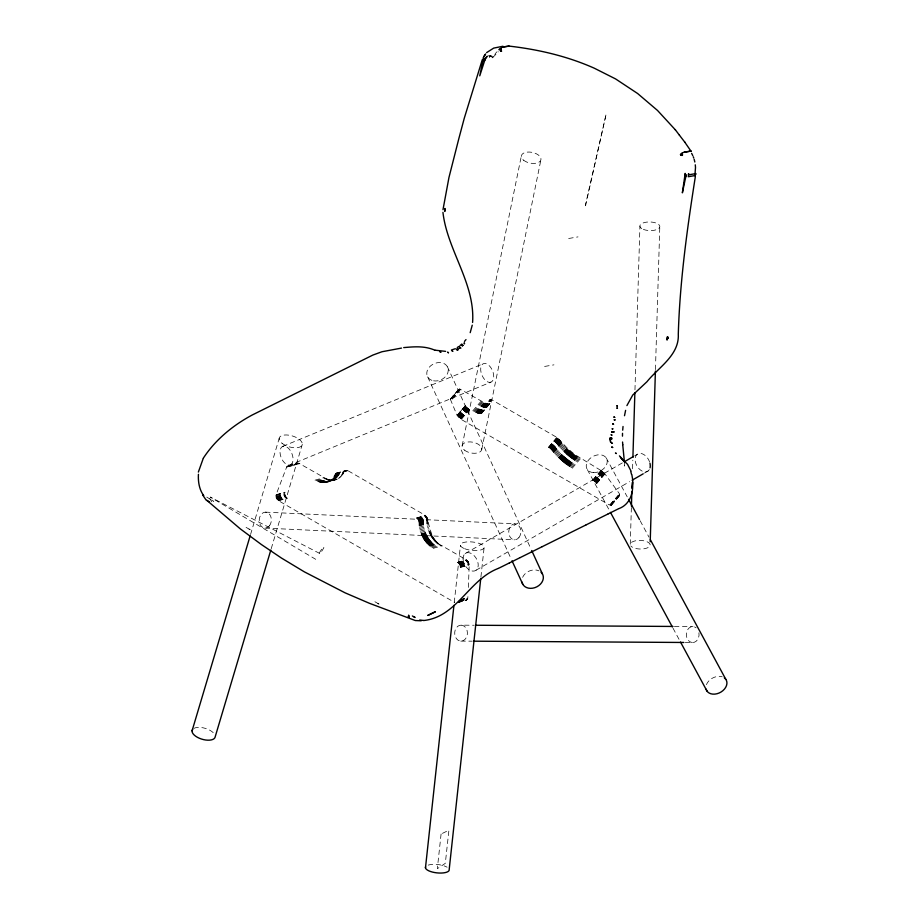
<?xml version="1.0" encoding="UTF-8"?>
<svg xmlns="http://www.w3.org/2000/svg" width="919" height="919" viewBox="0 0 919 919"><rect width="100%" height="100%" fill="white"/><g stroke="black" fill="none" stroke-linecap="round" stroke-linejoin="round"><path stroke-width="0.69" stroke-dasharray="4.59 3.45" d="M631.376 507.518L630.25 544.818A9.971 4.308 1.7 0 1 643.668 540.763A9.971 4.308 1.7 0 1 647.183 547.965A9.971 4.308 1.7 0 1 630.79 545.932M632.559 468.793L632.823 460.189M634.96 389.897L639.923 226.384M655.442 369.633L655.661 362.454M655.706 361.018L659.808 226.189M465.876 600.348L467.691 598.82L468.116 594.49M468.38 587.413L469.23 564.542L468.311 561.727L466.484 559.935L442.165 545.875C429.541 540.269 430.747 525.186 425.474 515.456L348.014 470.735L345.475 470.448M624.541 461.843L624.38 466.105L623.139 463.176M454.25 602.508L460.442 545.427M480.924 576.937L484.175 546.966M462.142 445.795L521.349 155.943M481.751 449.391L540.958 159.55M585.552 205.776L605.931 115.07L605.391 114.783L606.425 115.38L605.931 115.07L585.357 205.213M250.554 534.502L279.181 438.409M271.231 548.666L302.317 444.337M619.659 495.686L619.383 493.675L603.622 472.113L574.995 454.664L566.943 447.806L557.776 437.938L492.079 399.972L489.781 399.776M336.928 472.883C333.436 475.261 332.414 481.648 326.957 482.245M493.066 56.863L492.607 57.851L491.332 56.507L491.642 55.956L493.135 56.714L496.18 52.601A22.125 18.828 69 0 1 497.087 51.74M489.609 57.058L490.413 55.508L487.759 55.967M288.221 465.749L286.613 467.185L276.033 494.847L276.251 497.983L278.17 500.51L454.779 602.496M319.215 553.112L323.006 546.989L323.936 547.678L320.214 553.709L210.198 497.03L315.722 559.315M492.641 57.587L498.454 51.82M490.712 56.53L491.642 55.956M481.545 409.437L481.924 413.056M450.471 398.869L458.88 389.082M450.528 399.087L459.098 389.093M451.183 398.501L459.374 389.162M451.47 398.593L459.523 389.219M451.976 398.823L460.028 389.438M452.159 398.915L460.212 389.541M452.355 399.018L460.396 389.645M457.34 414.963L465.382 405.578L457.409 415.101M457.501 415.25L465.542 405.876M457.834 415.744L465.887 406.359M458.282 416.273L466.324 406.899M458.443 416.456L466.496 407.083M458.627 416.64L466.668 407.266M458.811 416.835L466.852 407.45M458.995 417.019L467.036 407.645M459.19 417.203L467.243 407.829M459.397 417.398L467.438 408.013M459.603 417.582L467.645 408.197M459.81 417.754L467.863 408.381M460.028 417.938L468.07 408.553M460.247 418.111L468.288 408.725M460.453 418.271L468.506 408.898M460.672 418.432L468.713 409.058M461.304 418.869L469.356 409.495M461.51 418.995L469.552 409.621M472.814 410.827L480.867 401.454M473.722 411.333L481.763 401.959M474.595 411.792L482.647 402.419M475.445 412.206L483.647 402.901M475.87 412.401L483.922 403.027M476.249 412.574L484.29 403.2M476.444 412.665L484.485 403.28M476.697 412.757L484.738 403.384M477.007 412.884L485.06 403.51M477.248 412.976L485.289 403.602M477.466 413.056L485.508 403.671M477.731 413.148L485.921 403.809M477.995 413.24L486.048 403.855M478.19 413.286L489.93 399.834M478.408 413.355L490.126 399.708M478.558 413.389L490.378 399.742M478.696 413.435L490.516 399.788M479.04 413.516L490.608 399.891M479.201 413.539L490.011 401.086M479.35 413.573L490.057 401.235M479.626 413.607L491.171 400.064M479.787 413.63L491.355 400.156M480.028 413.642L488.196 404.28M480.315 413.653L490.275 402.246M480.534 413.642L488.828 404.245M480.913 413.607L490.298 402.671M481.188 413.527L490.252 403.062M481.533 413.378L490.137 403.395M548.528 447.185L556.569 437.812M548.723 447.312L556.776 437.938M548.942 447.45L556.983 438.076M549.148 447.599L557.19 438.214M549.792 448.07L557.833 438.696M549.999 448.242L558.051 438.868M550.217 448.415L558.258 439.041M550.424 448.598L558.465 439.225M550.63 448.782L558.672 439.408M550.837 448.966L558.878 439.592M551.032 449.15L559.074 439.776M551.216 449.334L559.269 439.96M551.4 449.529L559.453 440.144M551.584 449.713L559.625 440.339M551.745 449.896L559.786 440.523M551.951 450.08L559.993 440.706M552.055 450.253L560.096 440.879M552.193 450.425L560.234 441.051M552.308 450.597L560.36 441.223M552.503 450.861L560.544 441.488M552.744 451.183L560.797 441.809M552.939 451.436L560.981 442.062M553.112 451.666L561.153 442.28M553.399 452.033L561.452 442.648M553.629 452.309L561.67 442.935M553.766 452.481L561.808 443.107M554.467 453.32L562.508 443.946M555.214 454.181L563.255 444.796M555.995 455.043L564.048 445.669M556.822 455.916L564.875 446.542M557.684 456.789L565.725 447.415M558.58 457.673L566.621 448.3M558.729 457.823L566.782 448.449M559.062 458.133L567.103 448.759M559.499 458.547L567.54 449.173M559.717 458.753L567.758 449.38M560.039 459.052L568.08 449.678M560.441 459.42L568.482 450.046M560.728 459.684L568.769 450.31M561.038 459.948L569.079 450.574M561.406 460.281L569.447 450.907M561.589 460.442L569.631 451.068M561.762 460.591L569.803 451.218M562.049 460.844L570.09 451.459M562.382 461.131L570.423 451.757M562.612 461.315L570.653 451.941M562.807 461.487L570.848 452.114M563.071 461.706L571.113 452.332M563.381 461.97L571.423 452.585M563.634 462.177L571.687 452.803M563.864 462.372L571.917 452.987M564.105 462.556L572.158 453.182M564.381 462.774L572.422 453.4M564.68 463.015L572.721 453.641M564.932 463.222L572.985 453.848M565.151 463.383L573.192 454.009M565.38 463.567L573.433 454.193M565.725 463.831L573.766 454.445M566.012 464.049L574.053 454.664M566.196 464.187L574.237 454.802M566.391 464.336L574.432 454.962M566.77 464.612L574.812 455.227M567.08 464.842L575.122 455.468M567.402 465.071L575.443 455.698M567.816 465.359L575.857 455.985M568.149 465.6L576.19 456.226M568.401 465.772L576.443 456.398M568.85 466.082L576.902 456.709M569.194 466.324L577.235 456.95M569.378 466.45L577.431 457.065M570.354 467.082L578.396 457.708M571.308 467.679L579.349 458.294M572.238 468.231L580.28 458.845M592.721 480.063L600.762 470.689M592.916 480.177L600.957 470.804M593.123 480.304L601.164 470.93M593.743 480.729L601.784 471.355M593.961 480.89L602.002 471.516M594.168 481.051L602.221 471.677M594.386 481.223L602.427 471.849M594.593 481.395L602.634 472.021M594.8 481.579L602.853 472.194M595.007 481.763L603.048 472.377M595.213 481.947L603.255 472.561M595.409 482.13L603.45 472.745M595.949 482.682L604.001 473.308M596.121 482.866L604.162 473.492M596.282 483.049L604.323 473.664M596.431 483.222L604.472 473.848M596.569 483.394L604.61 474.02M596.695 483.566L604.736 474.193M609.986 504.715L619.165 494.273M610.182 504.818L619.28 494.433M611.342 503.968L619.383 494.594M610.687 505.048L619.475 494.744M610.836 505.094L618.889 495.72M610.974 505.14L619.67 495.146M611.227 505.174L619.705 495.261M611.422 505.163L619.728 495.467M489.965 403.671L487.897 403.946L484.106 402.591L459.5 388.84L450.299 399.133L457.202 415.664L460.672 419.11L609.274 504.91L611.617 505.059M465.152 553.583L622.335 462.912M634.719 455.778L637.189 454.354M476.122 570.182L629.607 481.659M644.46 473.101L648.171 470.953M282.822 446.335L483.486 363.637M290.255 464.853A9.971 5.732 67.6 0 0 289.313 449.196A9.971 5.732 67.6 0 0 280.042 452.734A9.971 5.732 67.6 0 0 290.255 464.853L490.93 382.143A9.971 5.732 67.6 0 0 489.988 366.497A9.971 5.732 67.6 0 0 480.706 370.035A9.971 5.732 67.6 0 0 490.93 382.143M287.831 465.922L297.4 463.153L299.157 463.394L326.268 478.799M288.865 465.634L298.078 463.153M287.165 466.461L298.307 463.187M287.038 466.634L295.792 464.141M286.912 466.818L299.008 463.406M286.797 467.024L299.249 463.509M290.726 466.128L299.479 463.635M336.147 473.228L346.348 470.321M335.975 473.354L346.808 470.379M335.458 473.744L344.418 471.171M335.412 474.032L347.52 470.597M335.297 474.238L347.761 470.7M315.056 480.143L323.798 477.65M335.205 474.457L343.959 471.964M335.067 474.813L343.821 472.309M316.147 480.74L324.901 478.248M334.884 475.215L343.637 472.722M334.734 475.548L343.488 473.055M334.608 475.824L343.361 473.319M334.367 476.249L343.12 473.744M317.262 481.257L326.004 478.765M334.194 476.582L342.948 474.078M334.079 476.766L342.833 474.273M318.365 481.694L327.118 479.201M318.583 481.774L327.336 479.27M318.973 481.889L327.727 479.396M333.494 477.662L342.247 475.169M319.479 482.05L328.232 479.557M276.228 494.698L284.982 492.205M319.766 482.13L328.52 479.638M332.85 478.489L341.604 475.996M320.134 482.211L328.887 479.718M276.159 494.939L284.913 492.446M320.593 482.326L329.347 479.833M276.102 495.192L284.856 492.699M320.949 482.406L330.047 479.959M332.161 479.247L340.915 476.754M321.696 482.521L330.449 480.028M321.914 482.544L333.31 480.143M331.403 479.936L340.156 477.443M322.431 482.601L331.185 480.109M276.056 495.984L284.798 493.492M322.787 482.636L339.352 478.064M323.545 482.659L332.621 480.166M324.154 482.647L338.502 478.604M325.234 482.567L337.618 479.063M276.137 496.834L284.89 494.33M276.194 497.11L284.947 494.617M276.274 497.397L285.028 494.904M276.366 497.684L285.12 495.192M276.47 497.96L285.223 495.467M276.585 498.236L285.338 495.743M276.722 498.512L285.476 496.019M276.872 498.776L285.625 496.283M277.021 499.04L285.775 496.536M277.193 499.281L285.947 496.788M277.377 499.522L286.131 497.03M277.572 499.752L286.326 497.259M277.768 499.97L286.521 497.466M278.411 500.533L287.165 498.041M278.641 500.694L287.394 498.201M416.479 517.925L425.233 515.433M416.709 518.086L425.451 515.593M416.927 518.259L425.681 515.766M417.134 518.442L425.888 515.95M417.731 519.086L426.485 516.593M417.915 519.327L426.669 516.834M418.088 519.58L426.841 517.075M418.248 519.832L427.002 517.34M418.386 520.097L427.14 517.592M418.524 520.361L427.278 517.868M418.639 520.636L427.392 518.144M418.742 520.912L427.496 518.419M418.834 521.199L427.588 518.707M418.915 521.487L427.668 518.982M418.972 521.762L427.726 519.269M419.11 522.038L427.863 519.545M419.053 522.325L427.806 519.832M419.064 522.601L427.817 520.108M419.064 522.877L427.817 520.384M419.053 523.302L427.806 520.809M419.064 523.819L427.817 521.326M419.064 524.232L427.817 521.739M419.075 524.588L427.829 522.084M419.11 525.174L427.863 522.67M419.133 525.611L427.886 523.118M419.156 525.886L427.909 523.393M419.305 527.207L428.059 524.715M419.535 528.528L428.288 526.036M419.822 529.861L428.576 527.368M420.19 531.193L428.943 528.701M420.615 532.526L429.368 530.022M421.097 533.836L429.851 531.343M421.189 534.065L429.943 531.561M421.384 534.513L430.138 532.021M421.649 535.134L430.402 532.641M421.787 535.432L430.54 532.94M421.993 535.869L430.747 533.365M422.258 536.409L431.011 533.916M422.453 536.788L431.206 534.295M422.671 537.178L431.425 534.686M422.924 537.661L431.677 535.157M423.062 537.891L431.815 535.398M423.188 538.109L431.941 535.605M423.395 538.454L432.148 535.961M423.648 538.879L432.401 536.374M423.82 539.143L432.573 536.65M423.969 539.384L432.723 536.891M424.187 539.694L432.941 537.201M424.417 540.05L433.171 537.558M424.635 540.349L433.389 537.856M424.819 540.625L433.573 538.12M425.026 540.889L433.779 538.396M425.244 541.199L433.998 538.695M425.497 541.521L434.25 539.028M425.727 541.808L434.48 539.315M425.911 542.038L434.664 539.533M426.117 542.29L434.871 539.798M426.416 542.635L435.169 540.142M426.669 542.945L435.422 540.441M426.841 543.129L435.595 540.625M427.025 543.336L435.778 540.843M427.381 543.703L436.134 541.211M427.668 544.014L436.422 541.521M427.978 544.324L436.732 541.831M428.38 544.714L437.134 542.21M428.702 545.024L437.455 542.532M428.955 545.254L437.708 542.761M429.426 545.656L438.179 543.163M429.782 545.966L438.535 543.474M429.977 546.127L438.731 543.634M431.011 546.931L439.764 544.439M432.079 547.667L440.833 545.174M433.159 548.344L441.913 545.84M457.478 562.405L466.232 559.912M457.708 562.543L466.461 560.05M457.926 562.704L466.68 560.211M458.57 563.267L467.323 560.762M458.765 563.473L467.518 560.981M458.96 563.703L467.714 561.21M459.132 563.933L467.886 561.44M459.305 564.186L468.058 561.681M459.466 564.438L468.219 561.934M459.615 564.703L468.368 562.198M459.741 564.967L468.495 562.474M459.868 565.242L468.621 562.738M460.143 566.081L468.897 563.577M460.201 566.357L468.954 563.864M460.247 566.644L469 564.14M460.281 566.92L469.035 564.427M460.293 567.195L469.046 564.691M460.293 567.46L469.046 564.967M460.327 599.636L467.828 597.499M460.304 599.9L467.817 597.764M460.281 600.164L467.782 598.028M458.983 600.773L467.737 598.28M458.742 601.463L467.495 598.97M459.891 601.313L467.392 599.177M458.524 601.865L467.277 599.372M458.236 602.209L467.139 599.556M457.708 602.554L466.829 599.866M457.536 602.703L466.278 600.21M326.762 482.291L336.078 479.638M335.711 479.752L333.677 480.12M568.666 238.492L578.005 236.884M544.611 366.44L553.95 364.843M333.402 480.132L333.551 480.12M461.338 625.161A7.984 6.364 -89.7 0 1 466.415 637.418A7.984 6.364 -89.7 0 1 455.399 636.833A7.984 6.364 -89.7 0 1 461.338 625.161L474.215 625.242M674.397 626.459L692.995 626.574M460.775 641.106L472.205 641.175M685.264 642.473L692.421 642.519A7.984 6.364 -89.7 0 0 698.922 632.812M265.534 512.147L515.042 523.864M265.063 528.092L514.571 539.821M330.817 480.04L327.267 479.19M326.153 478.753L327.394 479.236M206.741 497.087L213.794 501.337L211.657 499.959M209.796 498.73L211.829 501.797M606.138 457.8L627.217 496.834M640.141 520.751L648.975 537.11M587.333 469.575L609.779 511.113M673.018 628.194L679.819 640.784M447.358 366.635L531.102 549.217M427.668 376.893L511.412 559.476M428.22 865.112A11.97 4.193 6.2 0 1 447.093 867.214M649.342 469.62A9.971 6.605 60 0 1 637.441 466.737A9.971 6.605 60 0 1 638.739 453.572A9.971 6.605 60 0 1 649.963 463.268M522.624 577.339A11.108 8.765 -24.6 0 1 538.993 570.86M193.955 728.365A11.97 5.663 16.6 0 1 213.989 733.5M706.447 684.678A11.108 8.168 -28.4 0 1 722.219 676.809M692.421 642.519A7.984 6.364 -89.7 0 1 686.631 632.157A7.984 6.364 -89.7 0 1 696.131 627.815M441.086 834.015L437.329 868.696L445.313 863.332L448.909 830.236L441.086 834.015M481.487 409.621L481.487 409.621M490.252 55.726L489.436 57.162L490.286 55.726M378.892 604.036L374.883 601.727L378.892 604.036M250.048 529.654L246.039 527.334L250.048 529.654M464.635 548.689A11.97 4.193 6.2 0 0 484.037 548.046A11.97 4.193 6.2 0 0 468.265 541.842A11.97 4.193 6.2 0 0 464.635 548.689M463.05 558.89A9.971 6.605 60 0 0 474.583 570.952A9.971 6.605 60 0 0 474.273 555.788A9.971 6.605 60 0 0 463.05 558.89M433.584 380.811A11.108 8.765 -24.6 0 0 448.139 368.795A11.108 8.765 -24.6 0 0 430.827 365.693A11.108 8.765 -24.6 0 0 433.584 380.811M282.087 443.303A11.97 5.663 16.6 0 0 301.742 445.704A11.97 5.663 16.6 0 0 288.405 435.112A11.97 5.663 16.6 0 0 282.087 443.303M523.704 160.297A9.971 5.457 11.5 0 0 540.441 160.882A9.971 5.457 11.5 0 0 529.321 152.049A9.971 5.457 11.5 0 0 523.704 160.297M464.497 450.149A9.971 5.457 11.5 0 0 481.234 450.735A9.971 5.457 11.5 0 0 470.114 441.901A9.971 5.457 11.5 0 0 464.497 450.149M643.392 229.405A9.971 4.308 1.7 0 0 659.67 227.315A9.971 4.308 1.7 0 0 646.528 222.134A9.971 4.308 1.7 0 0 643.392 229.405M593.421 472.584A11.108 8.168 -28.4 0 0 607.034 459.741A11.108 8.168 -28.4 0 0 589.745 458.742A11.108 8.168 -28.4 0 0 593.421 472.584M269.416 525.829A7.984 6.065 -87.3 0 0 267.096 512.446A7.984 6.065 -87.3 0 0 259.376 522.084A7.984 6.065 -87.3 0 0 269.416 525.829M518.925 537.558A7.984 6.065 -87.3 0 0 516.604 524.163A7.984 6.065 -87.3 0 0 508.885 533.801A7.984 6.065 -87.3 0 0 518.925 537.558"/><path stroke-width="1.38" d="M461.924 344.579L462.337 345.82L462.969 345.268L462.337 345.82L461.993 344.51M622.473 436.146L622.519 433.32M631.422 506.093L631.858 491.745M632.904 457.317L634.868 392.769M650.215 541.762L655.408 371.058M611.204 434.813L612.054 435.227L611.215 434.825M442.992 209.681L448.954 177.505L458.88 138.47L464.233 118.379L482.303 59.643M622.703 430.195L623.036 426.496M695.074 173.978L694.913 175.793L695.132 173.714L688.503 174.851L688.285 176.724L694.867 175.586L695.499 167.672A22.125 13.176 89.4 0 0 695.269 164.811M695.522 174.782L695.706 173.76M472.596 322.454C475.307 283.431 447.22 250.209 442.947 212.358M632.835 480.568L632.019 488.311L632.548 482.188C633.605 492.756 629.906 504.428 619.153 508.529M425.463 867.927L453.94 605.357M480.775 578.361L449.196 869.466A11.97 4.193 6.2 0 1 436.778 872.855A11.97 4.193 6.2 0 1 425.6 866.847M695.338 176.689C687.136 228.865 679.842 281.352 678.291 334.206C679.417 355.285 658.36 367.416 646.93 381.764L632.743 395.044L626.907 405.589M472.24 325.188L470.195 332.655M624.495 415.721L625.609 410.368M198.366 472.067L203.168 458.615M192.071 730.823L250.14 535.88M270.829 550.044L215.207 736.751A11.97 5.663 16.6 0 1 201.456 739.037A11.97 5.663 16.6 0 1 192.645 729.445M483.015 58.219L485.623 53.945M483.785 56.656L485.083 54.566M203.317 458.19C215.264 439.822 232.966 425.325 252.185 415.02L372.792 355.102L381.959 351.747L401.488 348.094M464.451 341.42L466.002 339.605M486.622 52.613L493.687 48.11L502.969 46.26M459.914 345.636L461.797 344.051M682.254 153.002L681.048 153.933C681.209 155.725 683.828 151.486 682.266 152.991M457.248 347.566L458.707 346.509M457.869 350.277L457.157 348.956L457.386 349.645L460.178 347.635L460.913 348.071M624.817 461.487L633.478 456.49M632.077 480.235L643.22 473.813M498.201 568.459C468.759 579.74 457.134 616.764 423.854 620.509M498.42 568.39L509.137 563.071M509.333 562.991L520.074 557.649M520.28 557.557L531.056 552.204M531.251 552.112L542.049 546.748M542.256 546.656L585.943 524.956M586.138 524.852L596.948 519.488M597.143 519.384L607.918 514.031M608.125 513.928L618.866 508.586M451.413 349.99L455.353 348.715M403.705 347.6C414.262 346.716 424.567 345.67 435.032 350.265M475.64 625.253L672.972 626.448M473.641 641.186L683.839 642.473M421.212 620.784L415.331 620.543L369.323 603.255L345.073 592.824L304.384 571.871L281.455 558.051L261.387 544.53L240.284 528.862L206.844 500.35M423.682 620.474L419.673 620.003M445.623 351.38L435.25 350.196M509.115 46.099L501.705 47.179L509.115 46.099C538.373 49.454 567.356 56.208 594.317 68.213L615.615 78.942L637.602 93.497L657.522 110.464L675.465 129.947M203.673 495.433L202.651 494.893L206.051 500.005L209.509 501.866M414.078 616.948L415.089 617.499L412.367 615.96M690.766 151.107L683.805 152.255L690.939 151.084M620.451 457.375L627.539 464.325L631.043 471.125M691.088 151.302L684.666 141.985M619.44 455.87L624.392 461.809L622.714 444.578M620.911 457.386L624.541 461.843M679.394 135.162L684.862 142.238M675.316 129.74L679.486 135.277M203.536 495.364C199.193 489.39 197.999 481.522 198.435 474.307M628.573 499.35L639.463 519.488M650.342 539.637L725.826 679.371M610.457 512.377L672.34 626.93M680.508 642.036L707.033 691.134M531.699 550.527L542.463 573.996M512.009 560.785L522.773 584.254M630.871 471.861L631.514 474.353M631.847 474.709L632.536 478.684M622.565 442.028L622.749 444.807M694.81 162.008A22.125 13.176 89.4 0 0 694.5 160.641A22.573 13.44 89.4 0 0 694.144 159.309M691.616 153.37A22.573 13.44 89.4 0 1 692.765 155.587M693.271 156.77A22.573 13.44 89.4 0 1 693.73 158.022M649.963 463.268A9.971 6.605 60 0 1 650.055 467.805M541.015 572.192A11.108 8.765 -24.6 0 1 536.903 586.793A11.108 8.765 -24.6 0 1 521.992 582.095M724.287 677.831A11.108 8.168 -28.4 0 1 721.139 691.95A11.108 8.168 -28.4 0 1 706.125 689.204M444.75 210.819L444.739 211.473L444.934 208.441L444.75 210.819M611.744 438.168L610.836 438.225L611.744 438.168M501.165 48.454L501.28 50.189L500.522 50.085L501.314 47.799L501.154 48.431M667.401 336.882L667.056 339.835L667.401 336.882M668.033 337.262L667.895 338.456L668.033 337.262M614.03 431.93L611.583 431.976L614.03 431.93M688.584 173.68L688.503 174.851L688.607 173.68M499.373 49.098L499.293 49.994L499.396 49.098M684.931 175.23L682.369 192.841L685.93 176.046L685.321 175.552L685.367 178.102L685.172 173.404L684.804 176.953L684.931 175.23M695.545 173.542L695.476 174.334L695.545 173.542M613.536 424.245L612.755 423.923L613.536 424.245M408.702 615.328L409.208 617.258L408.185 616.706L408.702 615.328M615.029 419.914L614.248 419.834L615.029 419.914M609.986 438.11L610.687 442.464L609.986 438.133M612.812 428.84L611.962 428.84L612.812 428.897M686.229 175.058L686.137 175.747L686.229 175.058M614.696 417.352L613.938 417.031L614.696 417.352M483.141 59.597L479.752 75.863L485.083 59.264L484.06 61.056L487.116 56.346L482.716 61.102L484.221 59.448L483.141 59.597M617.453 408.208L616.706 407.933L617.442 408.243M617.396 406.187L616.683 405.738L617.384 406.221M483.555 58.782L484.083 59.356L484.393 58.713L483.716 59.919L483.555 58.782M682.53 154.829L682.024 155.495L682.541 154.852M464.21 343.04L464.509 343.683L464.21 343.04M680.485 154.415L680.968 155.231L680.485 154.415M459.592 347.21L460.178 347.635L459.592 347.21M435.376 611.744L427.794 615.42L435.376 611.744M456.467 349.392L457.111 349.817L456.467 349.392M452.114 350.817L452.711 351.242L452.114 350.817M440.017 351.724L440.764 352.161L440.017 351.724M447.714 352.264L448.449 352.724L447.714 352.264M501.521 51.096L500.476 51.027L501.544 51.177M611.698 439.006L610.825 438.581L611.698 439.006M612.399 443.36L611.526 442.924L612.41 443.406M612.663 447.496L611.836 447.048L612.663 447.496M616.258 453.481L615.431 453.01L616.258 453.504"/></g></svg>
